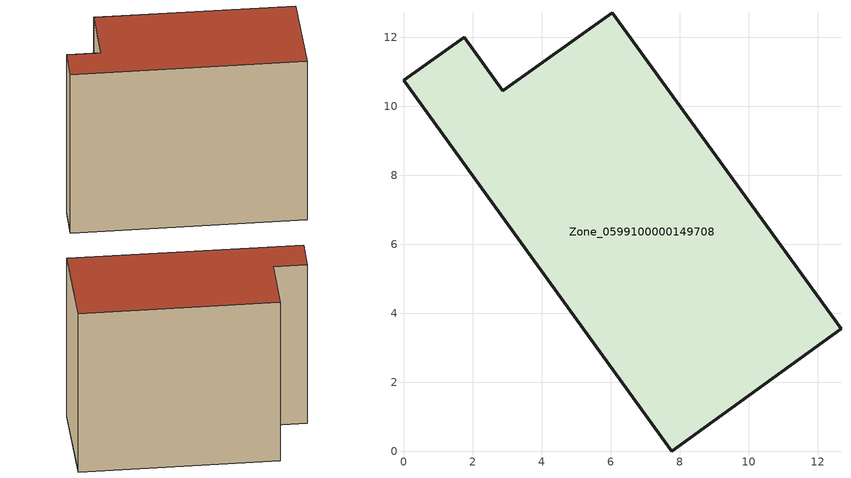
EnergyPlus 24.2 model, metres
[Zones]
Zone_0599100000149708
 floor ground (C_G): 7.77,0 0,10.75 1.77,12 2.88,10.45 6.05,12.71 12.68,3.55 z0
 wall outside (C_F): 2.88,10.45 1.77,12 0,10.75 7.77,0 12.68,3.55 6.05,12.71 2.88,10.45 z0:10.25
 roof outside (C_R): 12.68,3.55 6.05,12.71 2.88,10.45 1.77,12 0,10.75 7.77,0 z10.25
[BUILDING]
Pand.0599100000149708: North Axis=0; Terrain=City; Loads Convergence Tolerance Value=0.04; Temperature Convergence Tolerance Value=0.4; Solar Distribution=FullExterior; Maximum Number of Warmup Days=25; Minimum Number of Warmup Days=1
[Site:Location]
Rotterdam.The.Hague.AP_ZH_NLD Design_Conditions: Latitude=51.96; Longitude=4.45; Time Zone=1; Elevation=-4.5
[SITE:GROUNDTEMPERATURE:BUILDINGSURFACE]
18, 18, 18, 18, 18, 18, 18, 18, 18, 18, 18, 18
[MATERIAL] Thermal Absorptance=0.9; Solar Absorptance=0.7; Visible Absorptance=0.7
Name | Roughness | Thickness | Conductivity | Density | Specific Heat
G.TI.1946 | MediumSmooth | 0.15 | 1 | 540 | 1210
F.TI.1946 | Rough | 0.3 | 0.857143 | 1920 | 840
R.TI.1946 | MediumRough | 0.2 | 0.1 | 1500 | 1000
[CONSTRUCTION]
C_G: G.TI.1946
C_F: F.TI.1946
C_R: R.TI.1946
[ZONE]
Zone_0599100000149708: Type=1; Multiplier=1; Ceiling Height=Autocalculate; Volume=Autocalculate; Floor Area=autocalculate; Part of Total Floor Area=Yes
[ZONEINFILTRATION:DESIGNFLOWRATE]
Infil_Zone_0599100000149708: Zone or ZoneList or Space or SpaceList=Zone_0599100000149708; Schedule=AlwaysOn; Design Flow Rate Calculation Method=Flow/Area; Flow Rate per Floor Area=0.003; Constant Term Coefficient=1; Temperature Term Coefficient=0; Velocity Term Coefficient=0; Velocity Squared Term Coefficient=0
[HVACTEMPLATE:ZONE:IDEALLOADSAIRSYSTEM]
Zone_0599100000149708: Maximum Heating Supply Air Temperature=50; Minimum Cooling Supply Air Temperature=13; Maximum Heating Supply Air Humidity Ratio=0.0156; Minimum Cooling Supply Air Humidity Ratio=0.0077; Heating Limit=NoLimit; Cooling Limit=NoLimit; Dehumidification Control Type=ConstantSensibleHeatRatio; Cooling Sensible Heat Ratio=0.7; Dehumidification Setpoint=60; Humidification Control Type=None; Humidification Setpoint=30; Outdoor Air Method=None; Outdoor Air Flow Rate per Person=0.00944; Outdoor Air Flow Rate per Zone Floor Area=0; Outdoor Air Flow Rate per Zone=0; Demand Controlled Ventilation Type=None; Outdoor Air Economizer Type=NoEconomizer; Heat Recovery Type=None; Sensible Heat Recovery Effectiveness=0.7; Latent Heat Recovery Effectiveness=0.65
[ZONECONTROL:THERMOSTAT]
ThermostatControl_Zone_0599100000149708: Zone or ZoneList=Zone_0599100000149708; Control Type Schedule=DualSetpointControlType; Control 1=Thermostat_Zone_0599100000149708; Temperature Difference Between Cutout And Setpoint=0
[THERMOSTATSETPOINT:DUALSETPOINT]
Thermostat_Zone_0599100000149708: Heating Setpoint Temperature Schedule=HeatingSetpoint_Zone_0599100000149708; Cooling Setpoint Temperature Schedule=CoolingSetpoint_Zone_0599100000149708
[SCHEDULE:COMPACT]
HeatingSetpoint_Zone_0599100000149708: Through: 12/31, For: AllDays, Until: 24:00, 21
CoolingSetpoint_Zone_0599100000149708: Through: 12/31, For: AllDays, Until: 24:00, 24
DualSetpointControlType: Through: 12/31, For: AllDays, Until: 24:00, 4
AlwaysOn: Through: 12/31, For: AllDays, Until: 24:00, 1
